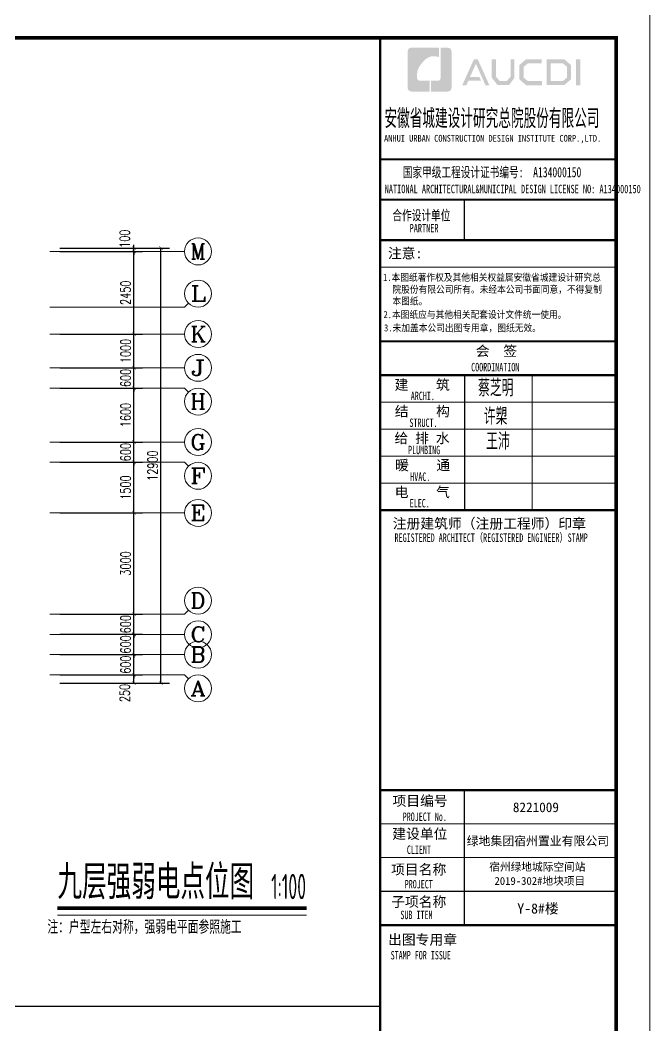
# Model space of a CAD drawing. Extents: x 3753737 to 4713801, y -857380 to 24339.
# Drawn here: x 4688571 to 4707246, y -778666 to -748852 of the extents above; entities that cross this region are included whole.
import ezdxf
from ezdxf.enums import TextEntityAlignment as Align

# ---------------------------------------------------------------- set-up
doc = ezdxf.new("R2010")
doc.units = 0
doc.header["$LTSCALE"] = 1000
doc.header["$MEASUREMENT"] = 0
doc.layers.get('0').update_dxf_attribs({"linetype": 'CONTINUOUS'})
doc.layers.get('Defpoints').update_dxf_attribs({"linetype": 'CONTINUOUS'})
for name, color, linetype in [('!!DIM-照明', 7, 'CONTINUOUS'), ('!!电气', 1, 'CONTINUOUS'), ('PUB_TITLE', 4, 'CONTINUOUS'), ('图签文字', 4, 'CONTINUOUS')]:
    doc.layers.add(name, color=color, linetype=linetype)
for name, color, linetype, lineweight in [('AXIS', 114, 'CONTINUOUS', 20), ('AXIS_TEXT', 7, 'CONTINUOUS', 20), ('DIM_SYMB', 252, 'CONTINUOUS', 20), ('图框', 147, 'CONTINUOUS', 20), ('图签', 147, 'CONTINUOUS', 18)]:
    doc.layers.add(name, color=color, linetype=linetype, lineweight=lineweight)
doc.styles.add('_TCH_AXIS', font='COMPLEX', dxfattribs={"bigfont": 'GBCBIG'})
doc.styles.add('_TCH_DIM_T3', font='SIMPLEX.shx', dxfattribs={"width": 0.705882, "bigfont": 'GBCBIG.shx'})
doc.styles.add('_TEL_DIM', font='SIMPLEX', dxfattribs={"width": 0.8, "height": 3.5, "bigfont": 'HZTXT'})
doc.styles.add('COMPLEX', font='COMPLEX')
doc.styles.add('HT', font='simhei.ttf')
doc.styles.get("Standard").update_dxf_attribs({"font": 'gbenor.shx', "bigfont": 'gbcbig.shx'})
doc.styles.add('宋体', font='', dxfattribs={"height": 4})
doc.styles.add('建筑图签-1', font='simhei.ttf', dxfattribs={"width": 0.7})
doc.styles.add('建筑图签-2', font='TXT.shx', dxfattribs={"width": 0.5, "bigfont": 'HZTXT.shx'})
doc.styles.get('宋体').set_extended_font_data('SimSun')
doc.dimstyles.new('_TCH_ARCH&&100', dxfattribs={"dimtxt": 297.5, "dimasz": 100, "dimexe": 250, "dimexo": 300, "dimgap": 100, "dimtad": 1, "dimdec": 0, "dimzin": 0, "dimdsep": 46, "dimtxsty": '_TCH_DIM_T3', "dimblk": 'ARCHTICK', "dimcen": 0.09, "dimclrt": 7, "dimazin": 2, "dimtfac": 1, "dimtdec": 0, "dimtix": 1, "dimtmove": 2, "dimatfit": 3, "dimfxl": 1, "dimtolj": 1, "dimtzin": 0, "dimarcsym": 0})

# ---------------------------------------------------------------- blocks, each defined once
blk = doc.blocks.new('_ArchTick')
at = {"color": 0, "linetype": 'ByBlock', "const_width": 0.15}
blk.add_lwpolyline([(-0.5, -0.5), (0.5, 0.5)], dxfattribs=at)
blk = doc.blocks.new('*D539')
at = {"layer": 'AXIS', "color": 0, "lineweight": -2, "transparency": 16777216}
for p, q in [((64102, -6232), (67352, -6232)), ((67102, -19132), (67102, -6232)), ((64102, -19132), (67352, -19132))]:
    blk.add_line(p, q, dxfattribs=at)
at = {"layer": 'Defpoints', "color": 0, "transparency": 16777216}
for p in [(63802, -6232), (67102, -6232), (63802, -19132)]:
    blk.add_point(p, dxfattribs=at)
at = {"layer": 'AXIS', "color": 0, "lineweight": -2, "transparency": 16777216, "xscale": 100, "yscale": 100, "zscale": 100}
for p, rotation in [((67102, -6232), 90), ((67102, -19132), 270)]:
    blk.add_blockref('_ArchTick', p, dxfattribs=dict(at, rotation=rotation))
at = {"layer": 'AXIS', "color": 7, "transparency": 16777216, "insert": (66854, -12682), "char_height": 297.5, "attachment_point": 5, "rotation": 90, "style": '_TCH_DIM_T3'}
blk.add_mtext('\\A1;12900', dxfattribs=at)
blk = doc.blocks.new('*D540')
at = {"layer": 'AXIS', "color": 0, "lineweight": -2, "transparency": 16777216}
for p, q in [((64102, -18882), (66552, -18882)), ((66302, -19132), (66302, -18882)), ((64102, -19132), (66552, -19132))]:
    blk.add_line(p, q, dxfattribs=at)
at = {"layer": 'Defpoints', "color": 0, "transparency": 16777216}
for p in [(63802, -18882), (66302, -18882), (63802, -19132)]:
    blk.add_point(p, dxfattribs=at)
at = {"layer": 'AXIS', "color": 0, "lineweight": -2, "transparency": 16777216, "xscale": 100, "yscale": 100, "zscale": 100}
for p, rotation in [((66302, -18882), 90), ((66302, -19132), 270)]:
    blk.add_blockref('_ArchTick', p, dxfattribs=dict(at, rotation=rotation))
at = {"layer": 'AXIS', "color": 7, "transparency": 16777216, "insert": (66027, -19421), "char_height": 297.5, "attachment_point": 5, "rotation": 90, "style": '_TCH_DIM_T3'}
blk.add_mtext('\\A1;250', dxfattribs=at)
blk = doc.blocks.new('*D541')
at = {"layer": 'AXIS', "color": 0, "lineweight": -2, "transparency": 16777216}
for p, q in [((66302, -18282), (66302, -18182)), ((64102, -18282), (66552, -18282)), ((66302, -18882), (66302, -18282)), ((64102, -18882), (66552, -18882)), ((66302, -18882), (66302, -18982))]:
    blk.add_line(p, q, dxfattribs=at)
at = {"layer": 'Defpoints', "color": 0, "transparency": 16777216}
for p in [(63802, -18282), (66302, -18282), (63802, -18882)]:
    blk.add_point(p, dxfattribs=at)
at = {"layer": 'AXIS', "color": 0, "lineweight": -2, "transparency": 16777216, "xscale": 100, "yscale": 100, "zscale": 100}
for p, rotation in [((66302, -18282), 270), ((66302, -18882), 90)]:
    blk.add_blockref('_ArchTick', p, dxfattribs=dict(at, rotation=rotation))
at = {"layer": 'AXIS', "color": 7, "transparency": 16777216, "insert": (66054, -18582), "char_height": 297.5, "attachment_point": 5, "rotation": 90, "style": '_TCH_DIM_T3'}
blk.add_mtext('\\A1;600', dxfattribs=at)
blk = doc.blocks.new('*D542')
at = {"layer": 'AXIS', "color": 0, "lineweight": -2, "transparency": 16777216}
for p, q in [((66302, -17682), (66302, -17582)), ((64102, -17682), (66552, -17682)), ((66302, -18282), (66302, -17682)), ((64102, -18282), (66552, -18282)), ((66302, -18282), (66302, -18382))]:
    blk.add_line(p, q, dxfattribs=at)
at = {"layer": 'Defpoints', "color": 0, "transparency": 16777216}
for p in [(63802, -17682), (66302, -17682), (63802, -18282)]:
    blk.add_point(p, dxfattribs=at)
at = {"layer": 'AXIS', "color": 0, "lineweight": -2, "transparency": 16777216, "xscale": 100, "yscale": 100, "zscale": 100}
for p, rotation in [((66302, -17682), 270), ((66302, -18282), 90)]:
    blk.add_blockref('_ArchTick', p, dxfattribs=dict(at, rotation=rotation))
at = {"layer": 'AXIS', "color": 7, "transparency": 16777216, "insert": (66054, -17982), "char_height": 297.5, "attachment_point": 5, "rotation": 90, "style": '_TCH_DIM_T3'}
blk.add_mtext('\\A1;600', dxfattribs=at)
blk = doc.blocks.new('*D543')
at = {"layer": 'AXIS', "color": 0, "lineweight": -2, "transparency": 16777216}
for p, q in [((66302, -17082), (66302, -16982)), ((64102, -17082), (66552, -17082)), ((66302, -17682), (66302, -17082)), ((64102, -17682), (66552, -17682)), ((66302, -17682), (66302, -17782))]:
    blk.add_line(p, q, dxfattribs=at)
at = {"layer": 'Defpoints', "color": 0, "transparency": 16777216}
for p in [(63802, -17082), (66302, -17082), (63802, -17682)]:
    blk.add_point(p, dxfattribs=at)
at = {"layer": 'AXIS', "color": 0, "lineweight": -2, "transparency": 16777216, "xscale": 100, "yscale": 100, "zscale": 100}
for p, rotation in [((66302, -17082), 270), ((66302, -17682), 90)]:
    blk.add_blockref('_ArchTick', p, dxfattribs=dict(at, rotation=rotation))
at = {"layer": 'AXIS', "color": 7, "transparency": 16777216, "insert": (66054, -17382), "char_height": 297.5, "attachment_point": 5, "rotation": 90, "style": '_TCH_DIM_T3'}
blk.add_mtext('\\A1;600', dxfattribs=at)
blk = doc.blocks.new('*D544')
at = {"layer": 'AXIS', "color": 0, "lineweight": -2, "transparency": 16777216}
for p, q in [((64102, -14082), (66552, -14082)), ((66302, -17082), (66302, -14082)), ((64102, -17082), (66552, -17082))]:
    blk.add_line(p, q, dxfattribs=at)
at = {"layer": 'Defpoints', "color": 0, "transparency": 16777216}
for p in [(63802, -14082), (66302, -14082), (63802, -17082)]:
    blk.add_point(p, dxfattribs=at)
at = {"layer": 'AXIS', "color": 0, "lineweight": -2, "transparency": 16777216, "xscale": 100, "yscale": 100, "zscale": 100}
for p, rotation in [((66302, -14082), 90), ((66302, -17082), 270)]:
    blk.add_blockref('_ArchTick', p, dxfattribs=dict(at, rotation=rotation))
at = {"layer": 'AXIS', "color": 7, "transparency": 16777216, "insert": (66054, -15582), "char_height": 297.5, "attachment_point": 5, "rotation": 90, "style": '_TCH_DIM_T3'}
blk.add_mtext('\\A1;3000', dxfattribs=at)
blk = doc.blocks.new('*D545')
at = {"layer": 'AXIS', "color": 0, "lineweight": -2, "transparency": 16777216}
for p, q in [((64102, -12582), (66552, -12582)), ((66302, -14082), (66302, -12582)), ((64102, -14082), (66552, -14082))]:
    blk.add_line(p, q, dxfattribs=at)
at = {"layer": 'Defpoints', "color": 0, "transparency": 16777216}
for p in [(63802, -12582), (66302, -12582), (63802, -14082)]:
    blk.add_point(p, dxfattribs=at)
at = {"layer": 'AXIS', "color": 0, "lineweight": -2, "transparency": 16777216, "xscale": 100, "yscale": 100, "zscale": 100}
for p, rotation in [((66302, -12582), 90), ((66302, -14082), 270)]:
    blk.add_blockref('_ArchTick', p, dxfattribs=dict(at, rotation=rotation))
at = {"layer": 'AXIS', "color": 7, "transparency": 16777216, "insert": (66054, -13332), "char_height": 297.5, "attachment_point": 5, "rotation": 90, "style": '_TCH_DIM_T3'}
blk.add_mtext('\\A1;1500', dxfattribs=at)
blk = doc.blocks.new('*D546')
at = {"layer": 'AXIS', "color": 0, "lineweight": -2, "transparency": 16777216}
for p, q in [((66302, -11982), (66302, -11882)), ((64102, -11982), (66552, -11982)), ((66302, -12582), (66302, -11982)), ((64102, -12582), (66552, -12582)), ((66302, -12582), (66302, -12682))]:
    blk.add_line(p, q, dxfattribs=at)
at = {"layer": 'Defpoints', "color": 0, "transparency": 16777216}
for p in [(63802, -11982), (66302, -11982), (63802, -12582)]:
    blk.add_point(p, dxfattribs=at)
at = {"layer": 'AXIS', "color": 0, "lineweight": -2, "transparency": 16777216, "xscale": 100, "yscale": 100, "zscale": 100}
for p, rotation in [((66302, -11982), 270), ((66302, -12582), 90)]:
    blk.add_blockref('_ArchTick', p, dxfattribs=dict(at, rotation=rotation))
at = {"layer": 'AXIS', "color": 7, "transparency": 16777216, "insert": (66054, -12282), "char_height": 297.5, "attachment_point": 5, "rotation": 90, "style": '_TCH_DIM_T3'}
blk.add_mtext('\\A1;600', dxfattribs=at)
blk = doc.blocks.new('*D547')
at = {"layer": 'AXIS', "color": 0, "lineweight": -2, "transparency": 16777216}
for p, q in [((64102, -10382), (66552, -10382)), ((66302, -11982), (66302, -10382)), ((64102, -11982), (66552, -11982))]:
    blk.add_line(p, q, dxfattribs=at)
at = {"layer": 'Defpoints', "color": 0, "transparency": 16777216}
for p in [(63802, -10382), (66302, -10382), (63802, -11982)]:
    blk.add_point(p, dxfattribs=at)
at = {"layer": 'AXIS', "color": 0, "lineweight": -2, "transparency": 16777216, "xscale": 100, "yscale": 100, "zscale": 100}
for p, rotation in [((66302, -10382), 90), ((66302, -11982), 270)]:
    blk.add_blockref('_ArchTick', p, dxfattribs=dict(at, rotation=rotation))
at = {"layer": 'AXIS', "color": 7, "transparency": 16777216, "insert": (66054, -11182), "char_height": 297.5, "attachment_point": 5, "rotation": 90, "style": '_TCH_DIM_T3'}
blk.add_mtext('\\A1;1600', dxfattribs=at)
blk = doc.blocks.new('*D548')
at = {"layer": 'AXIS', "color": 0, "lineweight": -2, "transparency": 16777216}
for p, q in [((64102, -9782), (66552, -9782)), ((66302, -9782), (66302, -9682)), ((66302, -10382), (66302, -9782)), ((64102, -10382), (66552, -10382)), ((66302, -10382), (66302, -10482))]:
    blk.add_line(p, q, dxfattribs=at)
at = {"layer": 'Defpoints', "color": 0, "transparency": 16777216}
for p in [(63802, -9782), (66302, -9782), (63802, -10382)]:
    blk.add_point(p, dxfattribs=at)
at = {"layer": 'AXIS', "color": 0, "lineweight": -2, "transparency": 16777216, "xscale": 100, "yscale": 100, "zscale": 100}
for p, rotation in [((66302, -9782), 270), ((66302, -10382), 90)]:
    blk.add_blockref('_ArchTick', p, dxfattribs=dict(at, rotation=rotation))
at = {"layer": 'AXIS', "color": 7, "transparency": 16777216, "insert": (66054, -10082), "char_height": 297.5, "attachment_point": 5, "rotation": 90, "style": '_TCH_DIM_T3'}
blk.add_mtext('\\A1;600', dxfattribs=at)
blk = doc.blocks.new('*D549')
at = {"layer": 'AXIS', "color": 0, "lineweight": -2, "transparency": 16777216}
for p, q in [((64102, -8782), (66552, -8782)), ((66302, -9782), (66302, -8782)), ((64102, -9782), (66552, -9782))]:
    blk.add_line(p, q, dxfattribs=at)
at = {"layer": 'Defpoints', "color": 0, "transparency": 16777216}
for p in [(63802, -8782), (66302, -8782), (63802, -9782)]:
    blk.add_point(p, dxfattribs=at)
at = {"layer": 'AXIS', "color": 0, "lineweight": -2, "transparency": 16777216, "xscale": 100, "yscale": 100, "zscale": 100}
for p, rotation in [((66302, -8782), 90), ((66302, -9782), 270)]:
    blk.add_blockref('_ArchTick', p, dxfattribs=dict(at, rotation=rotation))
at = {"layer": 'AXIS', "color": 7, "transparency": 16777216, "insert": (66054, -9282), "char_height": 297.5, "attachment_point": 5, "rotation": 90, "style": '_TCH_DIM_T3'}
blk.add_mtext('\\A1;1000', dxfattribs=at)
blk = doc.blocks.new('*D550')
at = {"layer": 'AXIS', "color": 0, "lineweight": -2, "transparency": 16777216}
for p, q in [((64102, -6332), (66552, -6332)), ((66302, -8782), (66302, -6332)), ((64102, -8782), (66552, -8782))]:
    blk.add_line(p, q, dxfattribs=at)
at = {"layer": 'Defpoints', "color": 0, "transparency": 16777216}
for p in [(63802, -6332), (66302, -6332), (63802, -8782)]:
    blk.add_point(p, dxfattribs=at)
at = {"layer": 'AXIS', "color": 0, "lineweight": -2, "transparency": 16777216, "xscale": 100, "yscale": 100, "zscale": 100}
for p, rotation in [((66302, -6332), 90), ((66302, -8782), 270)]:
    blk.add_blockref('_ArchTick', p, dxfattribs=dict(at, rotation=rotation))
at = {"layer": 'AXIS', "color": 7, "transparency": 16777216, "insert": (66054, -7557), "char_height": 297.5, "attachment_point": 5, "rotation": 90, "style": '_TCH_DIM_T3'}
blk.add_mtext('\\A1;2450', dxfattribs=at)
blk = doc.blocks.new('*D551')
at = {"layer": 'AXIS', "color": 0, "lineweight": -2, "transparency": 16777216}
for p, q in [((64102, -6232), (66552, -6232)), ((66302, -6232), (66302, -6132)), ((66302, -6332), (66302, -6232)), ((64102, -6332), (66552, -6332)), ((66302, -6332), (66302, -6432))]:
    blk.add_line(p, q, dxfattribs=at)
at = {"layer": 'Defpoints', "color": 0, "transparency": 16777216}
for p in [(63802, -6232), (66302, -6232), (63802, -6332)]:
    blk.add_point(p, dxfattribs=at)
at = {"layer": 'AXIS', "color": 0, "lineweight": -2, "transparency": 16777216, "xscale": 100, "yscale": 100, "zscale": 100}
for p, rotation in [((66302, -6232), 270), ((66302, -6332), 90)]:
    blk.add_blockref('_ArchTick', p, dxfattribs=dict(at, rotation=rotation))
at = {"layer": 'AXIS', "color": 7, "transparency": 16777216, "insert": (66027, -5957), "char_height": 297.5, "attachment_point": 5, "rotation": 90, "style": '_TCH_DIM_T3'}
blk.add_mtext('\\A1;100', dxfattribs=at)
blk = doc.blocks.new('_AXISO')
blk.add_circle((0, 0), 0.5)
at = {"layer": 'AXIS_TEXT', "style": 'COMPLEX', "width": 1.041667}
blk.add_attdef('A', text='', height=0.56, dxfattribs=at).set_placement((-0.25, -0.28), (0.25, -0.28), align=Align.FIT)
blk = doc.blocks.new('院标1')
h = blk.add_hatch(color=150)
h.dxf.hatch_style = 1
h.set_gradient(color1=(33, 113, 253), color2=(33, 113, 253), tint=1, name='INVCURVED')
edge = h.paths.add_edge_path()
edge.add_spline(control_points=[(116373, 648379), (116379, 648379), (116382, 648379), (116391, 648379), (116391, 648379), (116391, 648379), (116616, 648379), (116616, 648379), (116616, 648379), (116616, 648379), (116616, 648054), (116616, 648054), (116616, 648054), (116616, 648054), (116108, 648054), (116108, 648054), (116108, 648054), (116028, 648054), (115963, 648111), (115963, 648199), (115963, 648199), (115963, 648199), (115963, 649215), (115963, 649215), (115963, 649215), (115963, 649295), (116018, 649360), (116108, 649360), (116108, 649360), (116108, 649360), (116897, 649360), (116897, 649360), (116897, 649360), (116897, 649360), (116897, 649080), (116897, 649080), (116897, 649080), (116897, 649080), (116566, 649140), (116356, 648859), (116356, 648859), (116245, 648719), (116240, 648545), (116247, 648466), (116247, 648466), (116254, 648386), (116247, 648466), (116247, 648466), (116247, 648466), (116247, 648466), (116258, 648374), (116373, 648379)], knot_values=[0, 0, 0, 0, 0.071429, 0.071429, 0.071429, 0.107143, 0.142857, 0.142857, 0.142857, 0.178571, 0.214286, 0.214286, 0.214286, 0.25, 0.285714, 0.285714, 0.285714, 0.321429, 0.357143, 0.357143, 0.357143, 0.392857, 0.428571, 0.428571, 0.428571, 0.464286, 0.5, 0.5, 0.5, 0.535714, 0.571429, 0.571429, 0.571429, 0.607143, 0.642857, 0.642857, 0.642857, 0.678571, 0.714286, 0.714286, 0.714286, 0.75, 0.785714, 0.785714, 0.785714, 0.821429, 0.857143, 0.857143, 0.857143, 0.928571, 1, 1, 1, 1], degree=3, periodic=0)
h = blk.add_hatch(color=150)
h.dxf.hatch_style = 1
h.set_gradient(color1=(33, 113, 253), color2=(33, 113, 253), tint=1, name='INVCURVED')
edge = h.paths.add_edge_path()
edge.add_spline(control_points=[(117268, 649215), (117268, 649215), (117268, 648199), (117268, 648199), (117268, 648199), (117268, 648114), (117212, 648054), (117123, 648054), (117123, 648054), (117123, 648054), (116663, 648054), (116663, 648054), (116663, 648054), (116663, 648054), (116663, 648379), (116663, 648379), (116663, 648379), (116663, 648379), (116865, 648379), (116865, 648379), (116865, 648379), (116907, 648379), (116941, 648413), (116941, 648455), (116941, 648455), (116941, 648455), (116941, 649360), (116941, 649360), (116941, 649360), (116941, 649360), (117123, 649360), (117123, 649360), (117123, 649360), (117204, 649360), (117268, 649306), (117268, 649215)], knot_values=[0, 0, 0, 0, 0.1, 0.1, 0.1, 0.15, 0.2, 0.2, 0.2, 0.25, 0.3, 0.3, 0.3, 0.35, 0.4, 0.4, 0.4, 0.45, 0.5, 0.5, 0.5, 0.55, 0.6, 0.6, 0.6, 0.65, 0.7, 0.7, 0.7, 0.75, 0.8, 0.8, 0.8, 0.9, 1, 1, 1, 1], degree=3, periodic=0)
blk = doc.blocks.new('A$C40947EF6')
at = {"layer": 'PUB_TITLE'}
h = blk.add_hatch(color=4, dxfattribs=at)
h.paths.add_polyline_path([(5808, 56058), (5934, 56058), (5934, 55288), (5808, 55288)])
h.paths.add_polyline_path([(5056, 55942), (5056, 55416), (5416, 55416), (5540, 55522), (5540, 55841), (5420, 55942)], flags=16)
h.paths.add_polyline_path([(4938, 56060), (4938, 55297), (5460, 55297), (5659, 55468), (5659, 55896), (5463, 56060)])
h.paths.add_polyline_path([(4795, 56063), (4795, 55948), (4388, 55948), (4255, 55837), (4255, 55517), (4388, 55415), (4797, 55415), (4797, 55293), (4333, 55293), (4131, 55467), (4131, 55896), (4329, 56063)])
h.paths.add_polyline_path([(3312, 56061), (3432, 56061), (3432, 55551), (3546, 55419), (3757, 55419), (3871, 55551), (3871, 56061), (3985, 56061), (3985, 55514), (3821, 55297), (3483, 55297), (3312, 55516)])
h.paths.add_polyline_path([(2780, 56060), (2897, 56060), (3239, 55296), (3123, 55296), (2842, 55930), (2667, 55542), (2938, 55542), (2999, 55426), (2618, 55426), (2559, 55294), (2436, 55294)])
for points, const_width in [([(0, 50700), (7000, 50700)], 70), ([(0, 49899), (7000, 49899)], 35)]:
    blk.add_lwpolyline(points, dxfattribs=dict(const_width=const_width))
at = {"layer": '图框'}
for p, q in [((0, 53100), (7000, 53100)), ((0, 53100), (7000, 53100)), ((0, 51900), (7000, 51900))]:
    blk.add_line(p, q, dxfattribs=at)
for points, const_width in [([(0, -700), (0, 56700)], 70), ([(0, 53100), (7000, 53100)], 60), ([(0, 51900), (7000, 51900)], 60), ([(0, 51900), (7000, 51900)], 60), ([(2500, 51900), (2500, 50700)], 35), ([(0, 50700), (7000, 50700)], 60), ([(8, 47700), (7008, 47700)], 60), ([(8, 46700), (7008, 46700)], 70), ([(8, 46700), (7008, 46700)], 70), ([(2508, 46700), (2508, 42700)], 35), ([(4508, 46700), (4508, 42700)], 35), ([(8, 45900), (7008, 45900)], 35), ([(8, 45100), (7008, 45100)], 35), ([(8, 44300), (7008, 44300)], 35), ([(8, 43500), (7008, 43500)], 35), ([(8, 42700), (7008, 42700)], 70), ([(0, 34400), (7000, 34400)], 70), ([(0, 34400), (7000, 34400)], 70), ([(2500, 30400), (2500, 34400)], 35), ([(0, 33400), (7000, 33400)], 35), ([(0, 32400), (7000, 32400)], 35), ([(0, 31400), (7000, 31400)], 35), ([(7000, 30400), (0, 30400)], 70)]:
    blk.add_lwpolyline(points, dxfattribs=dict(at, const_width=const_width))
blk.add_blockref('院标1', (-115149, -592949))
at = {"layer": 'PUB_TITLE', "style": 'HT', "width": 0.88}
for s, p in [('1.本图纸著作权及其他相关权益属安徽省城建设计研究总', (86, 49493)), ('院股份有限公司所有。未经本公司书面同意，不得复制', (365, 49139)), ('本图纸。', (365, 48789)), (' 2.本图纸应与其他相关配套设计文件统一使用。 ', (-25, 48392)), ('3.未加盖本公司出图专用章，图纸无效。', (118, 47997))]:
    blk.add_text(s, height=210, dxfattribs=at).set_placement(p)
at = {"layer": '图签', "color": 154, "style": '宋体'}
for s, height, p in [('8221009', 286.7, (3937, 33747)), ('绿地集团宿州置业有限公司', 258.01, (2568, 32762)), ('宿州绿地城际空间站', 232.2, (3238, 32009)), ('2019-302#地块项目', 232.21, (3392, 31591))]:
    blk.add_text(s, height=height, dxfattribs=at).set_placement(p)
at = {"layer": '图签文字', "color": 7, "style": '建筑图签-1'}
for s, height, width, p in [('安徽省城建设计研究总院股份有限公司', 500, 0.55, (128, 54077)), ('国家甲级工程设计证书编号:  A134000150', 300, 0.7, (672, 52567)), ('合作设计单位', 300, 0.7, (365, 51290))]:
    blk.add_text(s, height=height, dxfattribs=dict(at, width=width)).set_placement(p)
at = {"layer": '图签文字', "linetype": 'Continuous', "style": '建筑图签-1', "width": 0.91}
blk.add_text('ANHUI URBAN CONSTRUCTION DESIGN INSTITUTE CORP.,LTD.', height=200, dxfattribs=at).set_placement((118, 53622))
at = {"layer": '图签文字', "style": '建筑图签-1'}
for s, width, p in [('NATIONAL ARCHITECTURAL&MUNICIPAL DESIGN LICENSE NO: A134000150', 0.6, (137, 52094)), ('PARTNER', 0.6, (875, 50933)), ('COORDINATION', 0.7, (2700, 46813)), ('ARCHI.', 0.7, (909, 45961)), ('STRUCT.', 0.7, (870, 45165)), ('PLUMBING', 0.7, (829, 44358)), ('HVAC.', 0.7, (894, 43565)), ('ELEC.', 0.7, (878, 42780)), ('REGISTERED ARCHITECT（REGISTERED ENGINEER）STAMP', 0.7, (429, 41758)), ('PROJECT No.', 0.7, (670, 33485, -1799)), ('CLIENT', 0.7, (794, 32506)), ('PROJECT', 0.7, (729, 31486)), ('SUB ITEM', 0.7, (602, 30575)), ('STAMP FOR ISSUE', 0.7, (313, 29381))]:
    blk.add_text(s, height=250, dxfattribs=dict(at, width=width)).set_placement(p)
at = {"layer": '图签文字', "color": 7, "style": '建筑图签-1'}
for s, p in [('注意:', (231, 50163)), ('会  签', (2835, 47267)), ('建    筑', (430, 46266)), ('结    构', (434, 45479)), ('给 排 水', (425, 44685)), ('暖    通', (443, 43882)), ('电    气', (433, 43082)), ('注册建筑师（注册工程师）印章', (375, 42153)), ('项目编号', (368, 33932)), ('建设单位', (360, 32955)), ('项目名称', (327, 31897)), ('子项名称', (327, 30940)), ('出图专用章', (236, 29818))]:
    blk.add_text(s, height=300, dxfattribs=at).set_placement(p)
at = {"layer": '图签文字', "color": 1, "style": '建筑图签-2', "width": 0.7}
for s, p in [('蔡芝明', (2906, 46071)), ('许槊', (3075, 45228)), ('王沛', (3146, 44487))]:
    blk.add_text(s, height=500, dxfattribs=at).set_placement(p)
at = {"layer": '图签文字', "color": 2, "style": '建筑图签-1'}
blk.add_text('Y-8#楼', height=300, dxfattribs=at).set_placement((4069, 30741))
blk = doc.blocks.new('A$C100F5A36')
at = {"layer": 'AXIS'}
for p, q in [((63802.5, -6332.4), (67802.5, -6332.4)), ((63802.5, -7982.4), (67802.5, -7982.4)), ((67919.6, -7865.2), (67802.5, -7982.4)), ((63802.5, -8782.4), (67802.5, -8782.4)), ((63802.5, -9782.4), (67802.5, -9782.4)), ((63802.5, -10382.1), (67802.5, -10382.1)), ((67919.6, -10499.3), (67802.5, -10382.1)), ((63802.5, -11982.4), (67802.5, -11982.4)), ((63802.5, -12582.4), (67802.5, -12582.4)), ((67919.6, -12699.6), (67802.5, -12582.4)), ((63802.5, -14082.4), (67802.5, -14082.4)), ((67919.6, -16965.2), (67802.5, -17082.4)), ((63802.5, -17082.4), (67802.5, -17082.4)), ((63802.5, -17682.4), (67802.5, -17682.4)), ((63802.5, -18282.4), (67802.5, -18282.4)), ((63802.5, -18882.4), (67802.5, -18882.4)), ((67919.6, -18999.6), (67802.5, -18882.4))]:
    blk.add_line(p, q, dxfattribs=at)
ref = blk.add_blockref('_AXISO', (68202.5, -6332.4), dxfattribs=dict(at, xscale=800, yscale=800, zscale=800))
ref.add_attrib('A', 'M', dxfattribs={"layer": 'AXIS_TEXT', "height": 452.5, "style": '_TCH_AXIS'}).set_placement((67976.2, -6558.7), (68428.7, -6558.7), align=Align.FIT)
ref = blk.add_blockref('_AXISO', (68202.5, -7582.4), dxfattribs=dict(at, xscale=800, yscale=800, zscale=800))
ref.add_attrib('A', 'L', dxfattribs={"layer": 'AXIS_TEXT', "height": 452.5, "style": '_TCH_AXIS', "width": 1.4}).set_placement((67976.2, -7808.7), (68428.7, -7808.7), align=Align.FIT)
ref = blk.add_blockref('_AXISO', (68202.5, -8782.4), dxfattribs=dict(at, xscale=800, yscale=800, zscale=800))
ref.add_attrib('A', 'K', dxfattribs={"layer": 'AXIS_TEXT', "height": 452.5, "style": '_TCH_AXIS', "width": 1.105263}).set_placement((67976.2, -9008.7), (68428.7, -9008.7), align=Align.FIT)
ref = blk.add_blockref('_AXISO', (68202.5, -9782.4), dxfattribs=dict(at, xscale=800, yscale=800, zscale=800))
ref.add_attrib('A', 'J', dxfattribs={"layer": 'AXIS_TEXT', "height": 452.5, "style": '_TCH_AXIS', "width": 1.909091}).set_placement((67976.2, -10008.7), (68428.7, -10008.7), align=Align.FIT)
ref = blk.add_blockref('_AXISO', (68202.5, -10782.1), dxfattribs=dict(at, xscale=800, yscale=800, zscale=800))
ref.add_attrib('A', 'H', dxfattribs={"layer": 'AXIS_TEXT', "height": 452.5, "style": '_TCH_AXIS', "width": 1.05}).set_placement((67976.2, -11008.4), (68428.7, -11008.4), align=Align.FIT)
ref = blk.add_blockref('_AXISO', (68202.5, -11982.4), dxfattribs=dict(at, xscale=800, yscale=800, zscale=800))
ref.add_attrib('A', 'G', dxfattribs={"layer": 'AXIS_TEXT', "height": 452.5, "style": '_TCH_AXIS', "width": 1.166667}).set_placement((67976.2, -12208.7), (68428.7, -12208.7), align=Align.FIT)
ref = blk.add_blockref('_AXISO', (68202.5, -12982.4), dxfattribs=dict(at, xscale=800, yscale=800, zscale=800))
ref.add_attrib('A', 'F', dxfattribs={"layer": 'AXIS_TEXT', "height": 452.5, "style": '_TCH_AXIS', "width": 1.3125}).set_placement((67976.2, -13208.7), (68428.7, -13208.7), align=Align.FIT)
ref = blk.add_blockref('_AXISO', (68202.5, -14082.4), dxfattribs=dict(at, xscale=800, yscale=800, zscale=800))
ref.add_attrib('A', 'E', dxfattribs={"layer": 'AXIS_TEXT', "height": 452.5, "style": '_TCH_AXIS', "width": 1.3125}).set_placement((67976.2, -14308.7), (68428.7, -14308.7), align=Align.FIT)
ref = blk.add_blockref('_AXISO', (68202.5, -16682.4), dxfattribs=dict(at, xscale=800, yscale=800, zscale=800))
ref.add_attrib('A', 'D', dxfattribs={"layer": 'AXIS_TEXT', "height": 452.5, "style": '_TCH_AXIS', "width": 1.235294}).set_placement((67976.2, -16908.7), (68428.7, -16908.7), align=Align.FIT)
ref = blk.add_blockref('_AXISO', (68202.5, -17682.4), dxfattribs=dict(at, xscale=800, yscale=800, zscale=800))
ref.add_attrib('A', 'C', dxfattribs={"layer": 'AXIS_TEXT', "height": 452.5, "style": '_TCH_AXIS', "width": 1.4}).set_placement((67976.2, -17908.7), (68428.7, -17908.7), align=Align.FIT)
ref = blk.add_blockref('_AXISO', (68202.5, -18282.4), dxfattribs=dict(at, xscale=800, yscale=800, zscale=800))
ref.add_attrib('A', 'B', dxfattribs={"layer": 'AXIS_TEXT', "height": 452.5, "style": '_TCH_AXIS', "width": 1.235294}).set_placement((67976.2, -18508.7), (68428.7, -18508.7), align=Align.FIT)
ref = blk.add_blockref('_AXISO', (68202.5, -19282.4), dxfattribs=dict(at, xscale=800, yscale=800, zscale=800))
ref.add_attrib('A', 'A', dxfattribs={"layer": 'AXIS_TEXT', "height": 452.5, "style": '_TCH_AXIS', "width": 1.166667}).set_placement((67976.2, -19508.7), (68428.7, -19508.7), align=Align.FIT)
for base, p1, p2, text, picture, middle in [((66302.5, -6232.4), (63802.5, -6332.4), (63802.5, -6232.4), '100', '*D551', (66027.5, -5957.4)), ((66302.5, -18882.4), (63802.5, -19132.4), (63802.5, -18882.4), '250', '*D540', (66027.5, -19421.4))]:
    dim = blk.add_linear_dim(base=base, p1=p1, p2=p2, angle=90, text=text, dimstyle='_TCH_ARCH&&100', dxfattribs=at)
    dim.commit()
    dim.dimension.update_dxf_attribs({"geometry": picture, "text_midpoint": middle, "dimtype": 129})
for p1, p2, distance, text, picture, middle in [((63802.5, -19132.4), (63802.5, -6232.4), -3300, '12900', '*D539', (66853.7, -12682.4)), ((63802.5, -8782.4), (63802.5, -6332.4), -2500, '2450', '*D550', (66053.7, -7557.4)), ((63802.5, -9782.4), (63802.5, -8782.4), -2500, '1000', '*D549', (66053.7, -9282.4)), ((63802.5, -10382.1), (63802.5, -9782.4), -2500, '600', '*D548', (66053.7, -10082.3)), ((63802.5, -11982.4), (63802.5, -10382.1), -2500, '1600', '*D547', (66053.7, -11182.3)), ((63802.5, -12582.4), (63802.5, -11982.4), -2500, '600', '*D546', (66053.7, -12282.4)), ((63802.5, -14082.4), (63802.5, -12582.4), -2500, '1500', '*D545', (66053.7, -13332.4)), ((63802.5, -17082.4), (63802.5, -14082.4), -2500, '3000', '*D544', (66053.7, -15582.4)), ((63802.5, -17682.4), (63802.5, -17082.4), -2500, '600', '*D543', (66053.7, -17382.4)), ((63802.5, -18282.4), (63802.5, -17682.4), -2500, '600', '*D542', (66053.7, -17982.4)), ((63802.5, -18882.4), (63802.5, -18282.4), -2500, '600', '*D541', (66053.7, -18582.4))]:
    dim = blk.add_aligned_dim(p1=p1, p2=p2, distance=distance, text=text, dimstyle='_TCH_ARCH&&100', dxfattribs=at)
    dim.commit()
    dim.dimension.update_dxf_attribs({"geometry": picture, "text_midpoint": middle})

msp = doc.modelspace()

# ---------------------------------------------------------------- linework, layer by layer
at = {"layer": '!!电气', "color": 252}
msp.add_line((4625646.2, -778077.2), (4699251.1, -778077.2), dxfattribs=at)
at = {"layer": 'DIM_SYMB', "color": 252, "const_width": 105}
msp.add_lwpolyline([(4689678.8, -775176.4), (4697067, -775176.4)], dxfattribs=at)
at = {"layer": 'DIM_SYMB', "color": 252}
msp.add_lwpolyline([(4689678.8, -775386.4), (4697067, -775386.4)], dxfattribs=at)

# ---------------------------------------------------------------- block references
at = {"layer": '!!电气'}
for name, p in [('A$C40947EF6', (4699246.2, -806076.8)), ('A$C100F5A36', (4625646.2, -749377.2))]:
    msp.add_blockref(name, p, dxfattribs=at)

# ---------------------------------------------------------------- texts
at = {"layer": '!!DIM-照明', "style": '_TEL_DIM', "width": 0.8}
msp.add_text('注：户型左右对称，强弱电平面参照施工', height=400, dxfattribs=at).set_placement((4689380.4, -775935.6))
at = {"layer": 'DIM_SYMB', "color": 7}
msp.add_text('九层强弱电点位图', height=1012.77, dxfattribs=at).set_placement((4689678.8, -774910.5))
at = {"layer": 'DIM_SYMB', "color": 7, "width": 0.6}
msp.add_text('1:100', height=750, dxfattribs=at).set_placement((4696016.8, -774910.5))

# ---------------------------------------------------------------- next in the draw order: linework, layer by layer
at = {"layer": '图框'}
msp.add_lwpolyline([(4623146.2, -748377.2), (4707246.2, -748377.2), (4707246.2, -807777.2), (4623146.2, -807777.2)], close=True, dxfattribs=at)
at = {"layer": '图框', "const_width": 100}
msp.add_lwpolyline([(4706246.2, -806777.2), (4706246.2, -749377.2), (4625646.2, -749377.2), (4625646.2, -806777.2)], close=True, dxfattribs=at)

doc.saveas('drawing.dxf')
